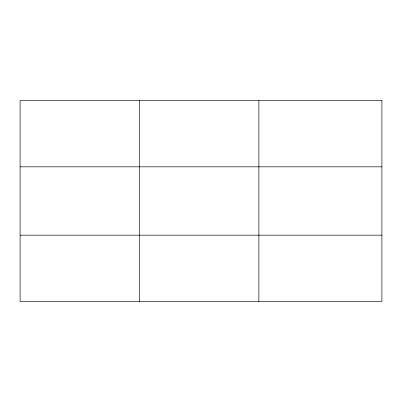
<?xml version="1.0" encoding="UTF-8"?>
<svg xmlns="http://www.w3.org/2000/svg" width="402" height="402" viewBox="0 0 402 402"><rect width="100%" height="100%" fill="white"/><g stroke="black" fill="none" stroke-linecap="round" stroke-linejoin="round"><path stroke-width="0.6" d="M139.494 301.5L139.494 100.5M258.888 301.5L258.888 100.5M20.1 166.83L381.9 166.83M20.1 235.17L381.9 235.17M381.9 100.5L20.1 100.5L20.1 301.5L381.9 301.5L381.9 100.5"/></g></svg>
